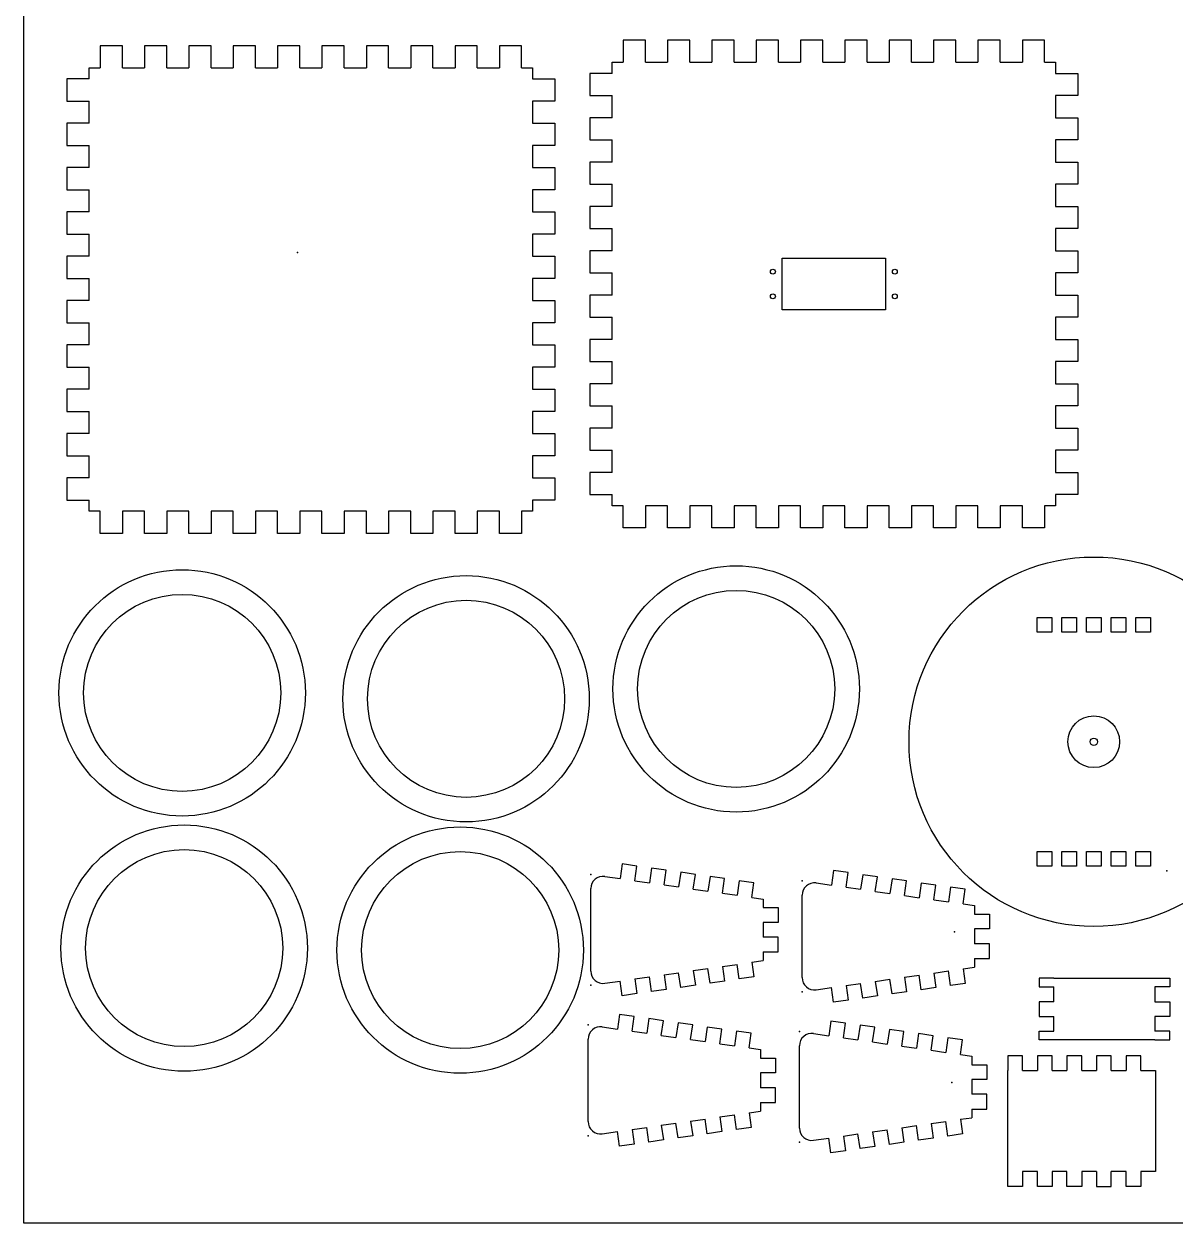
# Model space of a CAD drawing. Header units: centimetres. Extents: x -8.8 to 81.2, y -82 to 8.
# Drawn here: x -8.82 to 37.9, y -81.96 to -33.28 of the extents above; entities that cross this region are included whole.
import ezdxf

# ---------------------------------------------------------------- set-up
doc = ezdxf.new("R2010")
doc.units = ezdxf.units.CM
doc.header["$MEASUREMENT"] = 0
doc.layers.add('Placa 90x90 v5_Sketch1', color=7, linetype='Continuous')

msp = doc.modelspace()

# ---------------------------------------------------------------- linework, layer by layer
at = {"layer": 'Placa 90x90 v5_Sketch1'}
for p, q in [((-8.818, -81.96), (-8.818, 8.04)), ((15.502, -33.938), (15.502, -34.838)), ((16.402, -33.938), (15.502, -33.938)), ((16.402, -34.838), (16.402, -33.938)), ((17.302, -33.938), (17.302, -34.838)), ((18.202, -33.938), (17.302, -33.938)), ((18.202, -34.838), (18.202, -33.938)), ((20.002, -33.938), (19.102, -33.938)), ((19.102, -33.938), (19.102, -34.838)), ((20.002, -34.838), (20.002, -33.938)), ((20.902, -33.938), (20.902, -34.838)), ((21.802, -33.938), (20.902, -33.938)), ((21.802, -34.838), (21.802, -33.938)), ((22.702, -33.938), (22.702, -34.838)), ((23.602, -33.938), (22.702, -33.938)), ((23.602, -34.838), (23.602, -33.938)), ((24.502, -33.938), (24.502, -34.838)), ((25.402, -33.938), (24.502, -33.938)), ((25.402, -34.838), (25.402, -33.938)), ((27.202, -33.938), (26.302, -33.938)), ((26.302, -33.938), (26.302, -34.838)), ((27.202, -34.838), (27.202, -33.938)), ((29.002, -33.938), (28.102, -33.938)), ((28.102, -33.938), (28.102, -34.838)), ((29.002, -34.838), (29.002, -33.938)), ((30.802, -33.938), (29.902, -33.938)), ((29.902, -33.938), (29.902, -34.838)), ((30.802, -34.838), (30.802, -33.938)), ((32.602, -33.938), (31.702, -33.938)), ((31.702, -33.938), (31.702, -34.838)), ((32.602, -34.838), (32.602, -33.938)), ((-5.723, -34.163), (-5.723, -35.063)), ((-4.823, -34.163), (-5.723, -34.163)), ((-4.823, -35.063), (-4.823, -34.163)), ((-3.923, -34.163), (-3.923, -35.063)), ((-3.023, -34.163), (-3.923, -34.163)), ((-3.023, -35.063), (-3.023, -34.163)), ((-2.123, -34.163), (-2.123, -35.063)), ((-1.223, -34.163), (-2.123, -34.163)), ((-1.223, -35.063), (-1.223, -34.163)), ((-0.323, -34.163), (-0.323, -35.063)), ((0.577, -34.163), (-0.323, -34.163)), ((0.577, -35.063), (0.577, -34.163)), ((1.477, -34.163), (1.477, -35.063)), ((2.377, -34.163), (1.477, -34.163)), ((2.377, -35.063), (2.377, -34.163)), ((3.277, -34.163), (3.277, -35.063)), ((4.177, -34.163), (3.277, -34.163)), ((4.177, -35.063), (4.177, -34.163)), ((5.077, -34.163), (5.077, -35.063)), ((5.977, -34.163), (5.077, -34.163)), ((5.977, -35.063), (5.977, -34.163)), ((7.777, -34.163), (6.877, -34.163)), ((6.877, -34.163), (6.877, -35.063)), ((7.777, -35.063), (7.777, -34.163)), ((9.577, -34.163), (8.677, -34.163)), ((8.677, -34.163), (8.677, -35.063)), ((9.577, -35.063), (9.577, -34.163)), ((10.477, -34.163), (10.477, -35.063)), ((11.377, -34.163), (10.477, -34.163)), ((11.377, -35.063), (11.377, -34.163)), ((15.052, -35.288), (15.052, -34.838)), ((15.052, -34.838), (15.502, -34.838)), ((16.402, -34.838), (17.302, -34.838)), ((18.202, -34.838), (19.102, -34.838)), ((20.002, -34.838), (20.902, -34.838)), ((21.802, -34.838), (22.702, -34.838)), ((23.602, -34.838), (24.502, -34.838)), ((25.402, -34.838), (26.302, -34.838)), ((27.202, -34.838), (28.102, -34.838)), ((29.002, -34.838), (29.902, -34.838)), ((30.802, -34.838), (31.702, -34.838)), ((32.602, -34.838), (33.052, -34.838)), ((33.052, -34.838), (33.052, -35.288)), ((-7.073, -35.513), (-7.073, -36.413)), ((-6.173, -35.513), (-7.073, -35.513)), ((-6.173, -35.063), (-5.723, -35.063)), ((-6.173, -35.513), (-6.173, -35.063)), ((-4.823, -35.063), (-3.923, -35.063)), ((-3.023, -35.063), (-2.123, -35.063)), ((-1.223, -35.063), (-0.323, -35.063)), ((0.577, -35.063), (1.477, -35.063)), ((2.377, -35.063), (3.277, -35.063)), ((4.177, -35.063), (5.077, -35.063)), ((5.977, -35.063), (6.877, -35.063)), ((7.777, -35.063), (8.677, -35.063)), ((9.577, -35.063), (10.477, -35.063)), ((11.377, -35.063), (11.827, -35.063)), ((11.827, -35.063), (11.827, -35.513)), ((11.827, -35.513), (12.727, -35.513)), ((12.727, -35.513), (12.727, -36.413)), ((14.152, -35.288), (14.152, -36.188)), ((15.052, -35.288), (14.152, -35.288)), ((33.052, -35.288), (33.952, -35.288)), ((33.952, -35.288), (33.952, -36.188)), ((-7.073, -36.413), (-6.173, -36.413)), ((-6.173, -37.313), (-6.173, -36.413)), ((11.827, -36.413), (11.827, -37.313)), ((12.727, -36.413), (11.827, -36.413)), ((14.152, -36.188), (15.052, -36.188)), ((15.052, -37.088), (15.052, -36.188)), ((33.052, -36.188), (33.052, -37.088)), ((33.952, -36.188), (33.052, -36.188)), ((-6.173, -37.313), (-7.073, -37.313)), ((-7.073, -37.313), (-7.073, -38.213)), ((11.827, -37.313), (12.727, -37.313)), ((12.727, -37.313), (12.727, -38.213)), ((14.152, -37.088), (14.152, -37.988)), ((15.052, -37.088), (14.152, -37.088)), ((33.052, -37.088), (33.952, -37.088)), ((33.952, -37.088), (33.952, -37.988)), ((-7.073, -38.213), (-6.173, -38.213)), ((-6.173, -39.113), (-6.173, -38.213)), ((11.827, -38.213), (11.827, -39.113)), ((12.727, -38.213), (11.827, -38.213)), ((14.152, -37.988), (15.052, -37.988)), ((15.052, -38.888), (15.052, -37.988)), ((33.052, -37.988), (33.052, -38.888)), ((33.952, -37.988), (33.052, -37.988)), ((14.152, -38.888), (14.152, -39.788)), ((15.052, -38.888), (14.152, -38.888)), ((33.052, -38.888), (33.952, -38.888)), ((33.952, -38.888), (33.952, -39.788)), ((-7.073, -39.113), (-7.073, -40.013)), ((-6.173, -39.113), (-7.073, -39.113)), ((11.827, -39.113), (12.727, -39.113)), ((12.727, -39.113), (12.727, -40.013)), ((14.152, -39.788), (15.052, -39.788)), ((15.052, -40.688), (15.052, -39.788)), ((33.952, -39.788), (33.052, -39.788)), ((33.052, -39.788), (33.052, -40.688)), ((-7.073, -40.013), (-6.173, -40.013)), ((-6.173, -40.913), (-6.173, -40.013)), ((12.727, -40.013), (11.827, -40.013)), ((11.827, -40.013), (11.827, -40.913)), ((14.152, -40.688), (14.152, -41.588)), ((15.052, -40.688), (14.152, -40.688)), ((33.052, -40.688), (33.952, -40.688)), ((33.952, -40.688), (33.952, -41.588)), ((-6.173, -40.913), (-7.073, -40.913)), ((-7.073, -40.913), (-7.073, -41.813)), ((11.827, -40.913), (12.727, -40.913)), ((12.727, -40.913), (12.727, -41.813)), ((-7.073, -41.813), (-6.173, -41.813)), ((-6.173, -42.713), (-6.173, -41.813)), ((11.827, -41.813), (11.827, -42.713)), ((12.727, -41.813), (11.827, -41.813)), ((14.152, -41.588), (15.052, -41.588)), ((15.052, -42.488), (15.052, -41.588)), ((33.052, -41.588), (33.052, -42.488)), ((33.952, -41.588), (33.052, -41.588)), ((-7.073, -42.713), (-7.073, -43.613)), ((-6.173, -42.713), (-7.073, -42.713)), ((11.827, -42.713), (12.727, -42.713)), ((12.727, -42.713), (12.727, -43.613)), ((14.152, -42.488), (14.152, -43.388)), ((15.052, -42.488), (14.152, -42.488)), ((21.952, -44.888), (21.952, -42.788)), ((21.952, -42.788), (26.152, -42.788)), ((26.152, -42.788), (26.152, -44.888)), ((33.052, -42.488), (33.952, -42.488)), ((33.952, -42.488), (33.952, -43.388)), ((-7.073, -43.613), (-6.173, -43.613)), ((-6.173, -44.513), (-6.173, -43.613)), ((11.827, -43.613), (11.827, -44.513)), ((12.727, -43.613), (11.827, -43.613)), ((14.152, -43.388), (15.052, -43.388)), ((15.052, -44.288), (15.052, -43.388)), ((33.952, -43.388), (33.052, -43.388)), ((33.052, -43.388), (33.052, -44.288)), ((14.152, -44.288), (14.152, -45.188)), ((15.052, -44.288), (14.152, -44.288)), ((33.052, -44.288), (33.952, -44.288)), ((33.952, -44.288), (33.952, -45.188)), ((-7.073, -44.513), (-7.073, -45.413)), ((-6.173, -44.513), (-7.073, -44.513)), ((11.827, -44.513), (12.727, -44.513)), ((12.727, -44.513), (12.727, -45.413)), ((14.152, -45.188), (15.052, -45.188)), ((15.052, -46.088), (15.052, -45.188)), ((26.152, -44.888), (21.952, -44.888)), ((33.052, -45.188), (33.052, -46.088)), ((33.952, -45.188), (33.052, -45.188)), ((-7.073, -45.413), (-6.173, -45.413)), ((-6.173, -46.313), (-6.173, -45.413)), ((11.827, -45.413), (11.827, -46.313)), ((12.727, -45.413), (11.827, -45.413)), ((14.152, -46.088), (14.152, -46.988)), ((15.052, -46.088), (14.152, -46.088)), ((33.052, -46.088), (33.952, -46.088)), ((33.952, -46.088), (33.952, -46.988)), ((-6.173, -46.313), (-7.073, -46.313)), ((-7.073, -46.313), (-7.073, -47.213)), ((11.827, -46.313), (12.727, -46.313)), ((12.727, -46.313), (12.727, -47.213)), ((-7.073, -47.213), (-6.173, -47.213)), ((-6.173, -48.113), (-6.173, -47.213)), ((12.727, -47.213), (11.827, -47.213)), ((11.827, -47.213), (11.827, -48.113)), ((14.152, -46.988), (15.052, -46.988)), ((15.052, -47.888), (15.052, -46.988)), ((33.952, -46.988), (33.052, -46.988)), ((33.052, -46.988), (33.052, -47.888)), ((-7.073, -48.113), (-7.073, -49.013)), ((-6.173, -48.113), (-7.073, -48.113)), ((11.827, -48.113), (12.727, -48.113)), ((12.727, -48.113), (12.727, -49.013)), ((14.152, -47.888), (14.152, -48.788)), ((15.052, -47.888), (14.152, -47.888)), ((33.052, -47.888), (33.952, -47.888)), ((33.952, -47.888), (33.952, -48.788)), ((-7.073, -49.013), (-6.173, -49.013)), ((-6.173, -49.913), (-6.173, -49.013)), ((12.727, -49.013), (11.827, -49.013)), ((11.827, -49.013), (11.827, -49.913)), ((14.152, -48.788), (15.052, -48.788)), ((15.052, -49.688), (15.052, -48.788)), ((33.952, -48.788), (33.052, -48.788)), ((33.052, -48.788), (33.052, -49.688)), ((-6.173, -49.913), (-7.073, -49.913)), ((-7.073, -49.913), (-7.073, -50.813)), ((11.827, -49.913), (12.727, -49.913)), ((12.727, -49.913), (12.727, -50.813)), ((14.152, -49.688), (14.152, -50.588)), ((15.052, -49.688), (14.152, -49.688)), ((33.052, -49.688), (33.952, -49.688)), ((33.952, -49.688), (33.952, -50.588)), ((14.152, -50.588), (15.052, -50.588)), ((15.052, -51.488), (15.052, -50.588)), ((33.052, -50.588), (33.052, -51.488)), ((33.952, -50.588), (33.052, -50.588)), ((-7.073, -50.813), (-6.173, -50.813)), ((-6.173, -51.713), (-6.173, -50.813)), ((11.827, -50.813), (11.827, -51.713)), ((12.727, -50.813), (11.827, -50.813)), ((14.152, -51.488), (14.152, -52.388)), ((15.052, -51.488), (14.152, -51.488)), ((33.052, -51.488), (33.952, -51.488)), ((33.952, -51.488), (33.952, -52.388)), ((-6.173, -51.713), (-7.073, -51.713)), ((-7.073, -51.713), (-7.073, -52.613)), ((11.827, -51.713), (12.727, -51.713)), ((12.727, -51.713), (12.727, -52.613)), ((14.152, -52.388), (15.052, -52.388)), ((15.052, -52.838), (15.052, -52.388)), ((33.952, -52.388), (33.052, -52.388)), ((33.052, -52.388), (33.052, -52.838)), ((-7.073, -52.613), (-6.173, -52.613)), ((-6.173, -53.063), (-6.173, -52.613)), ((11.827, -52.613), (11.827, -53.063)), ((12.727, -52.613), (11.827, -52.613)), ((15.502, -52.838), (15.052, -52.838)), ((15.502, -53.738), (15.502, -52.838)), ((17.302, -52.838), (16.402, -52.838)), ((16.402, -52.838), (16.402, -53.738)), ((17.302, -53.738), (17.302, -52.838)), ((18.202, -52.838), (18.202, -53.738)), ((19.102, -52.838), (18.202, -52.838)), ((19.102, -53.738), (19.102, -52.838)), ((20.002, -52.838), (20.002, -53.738)), ((20.902, -52.838), (20.002, -52.838)), ((20.902, -53.738), (20.902, -52.838)), ((22.702, -52.838), (21.802, -52.838)), ((21.802, -52.838), (21.802, -53.738)), ((22.702, -53.738), (22.702, -52.838)), ((24.502, -52.838), (23.602, -52.838)), ((23.602, -52.838), (23.602, -53.738)), ((24.502, -53.738), (24.502, -52.838)), ((26.302, -52.838), (25.402, -52.838)), ((25.402, -52.838), (25.402, -53.738)), ((26.302, -53.738), (26.302, -52.838)), ((27.202, -52.838), (27.202, -53.738)), ((28.102, -52.838), (27.202, -52.838)), ((28.102, -53.738), (28.102, -52.838)), ((29.902, -52.838), (29.002, -52.838)), ((29.002, -52.838), (29.002, -53.738)), ((29.902, -53.738), (29.902, -52.838)), ((31.702, -52.838), (30.802, -52.838)), ((30.802, -52.838), (30.802, -53.738)), ((31.702, -53.738), (31.702, -52.838)), ((33.052, -52.838), (32.602, -52.838)), ((32.602, -52.838), (32.602, -53.738)), ((-5.723, -53.063), (-6.173, -53.063)), ((-5.723, -53.963), (-5.723, -53.063)), ((-4.823, -53.063), (-4.823, -53.963)), ((-3.923, -53.063), (-4.823, -53.063)), ((-3.923, -53.963), (-3.923, -53.063)), ((-3.023, -53.063), (-3.023, -53.963)), ((-2.123, -53.063), (-3.023, -53.063)), ((-2.123, -53.963), (-2.123, -53.063)), ((-0.323, -53.063), (-1.223, -53.063)), ((-1.223, -53.063), (-1.223, -53.963)), ((-0.323, -53.963), (-0.323, -53.063)), ((1.477, -53.063), (0.577, -53.063)), ((0.577, -53.063), (0.577, -53.963)), ((1.477, -53.963), (1.477, -53.063)), ((3.277, -53.063), (2.377, -53.063)), ((2.377, -53.063), (2.377, -53.963)), ((3.277, -53.963), (3.277, -53.063)), ((4.177, -53.063), (4.177, -53.963)), ((5.077, -53.063), (4.177, -53.063)), ((5.077, -53.963), (5.077, -53.063)), ((6.877, -53.063), (5.977, -53.063)), ((5.977, -53.063), (5.977, -53.963)), ((6.877, -53.963), (6.877, -53.063)), ((8.677, -53.063), (7.777, -53.063)), ((7.777, -53.063), (7.777, -53.963)), ((8.677, -53.963), (8.677, -53.063)), ((9.577, -53.063), (9.577, -53.963)), ((10.477, -53.063), (9.577, -53.063)), ((10.477, -53.963), (10.477, -53.063)), ((11.827, -53.063), (11.377, -53.063)), ((11.377, -53.063), (11.377, -53.963)), ((-4.823, -53.963), (-5.723, -53.963)), ((-3.023, -53.963), (-3.923, -53.963)), ((-1.223, -53.963), (-2.123, -53.963)), ((0.577, -53.963), (-0.323, -53.963)), ((2.377, -53.963), (1.477, -53.963)), ((4.177, -53.963), (3.277, -53.963)), ((5.977, -53.963), (5.077, -53.963)), ((7.777, -53.963), (6.877, -53.963)), ((9.577, -53.963), (8.677, -53.963)), ((11.377, -53.963), (10.477, -53.963)), ((16.402, -53.738), (15.502, -53.738)), ((18.202, -53.738), (17.302, -53.738)), ((20.002, -53.738), (19.102, -53.738)), ((21.802, -53.738), (20.902, -53.738)), ((23.602, -53.738), (22.702, -53.738)), ((25.402, -53.738), (24.502, -53.738)), ((27.202, -53.738), (26.302, -53.738)), ((29.002, -53.738), (28.102, -53.738)), ((30.802, -53.738), (29.902, -53.738)), ((32.602, -53.738), (31.702, -53.738)), ((32.302, -57.978), (32.302, -57.378)), ((32.302, -57.378), (32.902, -57.378)), ((32.902, -57.378), (32.902, -57.978)), ((33.302, -57.378), (33.902, -57.378)), ((33.302, -57.978), (33.302, -57.378)), ((33.902, -57.378), (33.902, -57.978)), ((34.302, -57.378), (34.902, -57.378)), ((34.302, -57.971), (34.302, -57.378)), ((34.902, -57.378), (34.902, -57.971)), ((35.302, -57.378), (35.902, -57.378)), ((35.302, -57.978), (35.302, -57.378)), ((35.902, -57.378), (35.902, -57.978)), ((36.302, -57.378), (36.902, -57.378)), ((36.302, -57.978), (36.302, -57.378)), ((36.902, -57.378), (36.902, -57.978)), ((32.902, -57.978), (32.302, -57.978)), ((33.902, -57.978), (33.302, -57.978)), ((34.902, -57.971), (34.302, -57.971)), ((35.902, -57.978), (35.302, -57.978)), ((36.902, -57.978), (36.302, -57.978)), ((32.302, -66.878), (32.902, -66.878)), ((32.302, -67.478), (32.302, -66.878)), ((32.902, -66.878), (32.902, -67.478)), ((33.302, -67.478), (33.302, -66.878)), ((33.302, -66.878), (33.902, -66.878)), ((33.902, -66.878), (33.902, -67.478)), ((34.302, -67.478), (34.302, -66.871)), ((34.302, -66.871), (34.902, -66.871)), ((34.902, -66.871), (34.902, -67.478)), ((35.302, -66.878), (35.902, -66.878)), ((35.302, -67.478), (35.302, -66.878)), ((35.902, -66.878), (35.902, -67.478)), ((36.302, -66.878), (36.902, -66.878)), ((36.302, -67.478), (36.302, -66.878)), ((36.902, -66.878), (36.902, -67.478)), ((15.461, -67.383), (15.376, -67.977)), ((16.055, -67.468), (15.461, -67.383)), ((15.97, -68.062), (16.055, -67.468)), ((16.649, -67.553), (16.564, -68.147)), ((17.243, -67.638), (16.649, -67.553)), ((17.158, -68.231), (17.243, -67.638)), ((24.037, -67.649), (23.952, -68.243)), ((24.631, -67.734), (24.037, -67.649)), ((32.902, -67.478), (32.302, -67.478)), ((33.902, -67.478), (33.302, -67.478)), ((34.902, -67.478), (34.302, -67.478)), ((35.902, -67.478), (35.302, -67.478)), ((36.902, -67.478), (36.302, -67.478)), ((14.759, -67.889), (15.376, -67.977)), ((15.97, -68.062), (16.564, -68.147)), ((17.837, -67.722), (17.752, -68.316)), ((18.431, -67.807), (17.837, -67.722)), ((18.346, -68.401), (18.431, -67.807)), ((19.025, -67.892), (18.94, -68.486)), ((19.619, -67.977), (19.025, -67.892)), ((19.534, -68.571), (19.619, -67.977)), ((20.213, -68.062), (20.128, -68.656)), ((20.807, -68.147), (20.213, -68.062)), ((20.722, -68.741), (20.807, -68.147)), ((24.546, -68.328), (24.631, -67.734)), ((25.225, -67.819), (25.14, -68.413)), ((25.819, -67.904), (25.225, -67.819)), ((25.734, -68.498), (25.819, -67.904)), ((26.413, -67.989), (26.328, -68.582)), ((27.007, -68.073), (26.413, -67.989)), ((26.922, -68.667), (27.007, -68.073)), ((14.188, -71.731), (14.188, -68.384)), ((17.158, -68.231), (17.752, -68.316)), ((18.346, -68.401), (18.94, -68.486)), ((19.534, -68.571), (20.128, -68.656)), ((23.335, -68.155), (23.952, -68.243)), ((24.546, -68.328), (25.14, -68.413)), ((25.734, -68.498), (26.328, -68.582)), ((27.601, -68.158), (27.516, -68.752)), ((28.195, -68.243), (27.601, -68.158)), ((28.11, -68.837), (28.195, -68.243)), ((28.789, -68.328), (28.704, -68.922)), ((29.383, -68.413), (28.789, -68.328)), ((29.298, -69.007), (29.383, -68.413)), ((20.722, -68.741), (21.188, -68.807)), ((21.188, -68.807), (21.188, -69.157)), ((21.188, -68.807), (21.188, -69.157)), ((22.764, -71.997), (22.764, -68.65)), ((26.922, -68.667), (27.516, -68.752)), ((28.11, -68.837), (28.704, -68.922)), ((29.298, -69.007), (29.764, -69.073)), ((29.764, -69.073), (29.764, -69.423)), ((29.764, -69.073), (29.764, -69.423)), ((21.188, -69.157), (21.788, -69.157)), ((21.788, -69.157), (21.788, -69.757)), ((29.764, -69.423), (30.364, -69.423)), ((30.364, -69.423), (30.364, -70.023)), ((21.788, -69.757), (21.188, -69.757)), ((21.188, -69.757), (21.188, -70.357)), ((21.188, -69.757), (21.188, -70.357)), ((30.364, -70.023), (29.764, -70.023)), ((29.764, -70.023), (29.764, -70.623)), ((29.764, -70.023), (29.764, -70.623)), ((21.788, -70.357), (21.188, -70.357)), ((21.788, -70.957), (21.788, -70.357)), ((21.188, -70.957), (21.188, -71.307)), ((21.188, -70.957), (21.188, -71.307)), ((21.188, -70.957), (21.788, -70.957)), ((30.364, -70.623), (29.764, -70.623)), ((30.364, -71.223), (30.364, -70.623)), ((19.534, -71.544), (20.128, -71.459)), ((19.534, -71.544), (19.619, -72.138)), ((20.213, -72.053), (20.128, -71.459)), ((20.722, -71.374), (21.188, -71.307)), ((20.722, -71.374), (20.807, -71.968)), ((29.764, -71.223), (30.364, -71.223)), ((29.764, -71.223), (29.764, -71.573)), ((29.764, -71.223), (29.764, -71.573)), ((15.97, -72.053), (16.564, -71.968)), ((16.649, -72.562), (16.564, -71.968)), ((17.158, -71.883), (17.752, -71.798)), ((17.158, -71.883), (17.243, -72.477)), ((17.837, -72.392), (17.752, -71.798)), ((18.346, -71.713), (18.94, -71.628)), ((18.346, -71.713), (18.431, -72.307)), ((19.025, -72.222), (18.94, -71.628)), ((20.807, -71.968), (20.213, -72.053)), ((26.922, -71.979), (27.516, -71.895)), ((26.922, -71.979), (27.007, -72.573)), ((27.601, -72.489), (27.516, -71.895)), ((28.11, -71.81), (28.704, -71.725)), ((28.11, -71.81), (28.195, -72.404)), ((28.789, -72.319), (28.704, -71.725)), ((29.298, -71.64), (29.764, -71.573)), ((29.298, -71.64), (29.383, -72.234)), ((32.386, -72.025), (32.386, -72.375)), ((32.986, -72.025), (32.386, -72.025)), ((32.986, -72.025), (37.086, -72.025)), ((37.086, -72.025), (37.686, -72.025)), ((37.686, -72.025), (37.686, -72.375)), ((14.759, -72.226), (15.376, -72.138)), ((15.461, -72.731), (15.376, -72.138)), ((15.97, -72.053), (16.055, -72.647)), ((17.243, -72.477), (16.649, -72.562)), ((18.431, -72.307), (17.837, -72.392)), ((19.619, -72.138), (19.025, -72.222)), ((23.335, -72.492), (23.952, -72.404)), ((24.037, -72.998), (23.952, -72.404)), ((24.546, -72.319), (25.14, -72.234)), ((24.546, -72.319), (24.631, -72.913)), ((25.225, -72.828), (25.14, -72.234)), ((25.734, -72.149), (26.328, -72.064)), ((25.734, -72.149), (25.819, -72.743)), ((26.413, -72.658), (26.328, -72.064)), ((28.195, -72.404), (27.601, -72.489)), ((29.383, -72.234), (28.789, -72.319)), ((32.386, -72.375), (32.986, -72.375)), ((32.986, -72.975), (32.986, -72.375)), ((37.686, -72.375), (37.086, -72.375)), ((37.086, -72.375), (37.086, -72.975)), ((16.055, -72.647), (15.461, -72.731)), ((24.631, -72.913), (24.037, -72.998)), ((25.819, -72.743), (25.225, -72.828)), ((27.007, -72.573), (26.413, -72.658)), ((32.386, -72.975), (32.386, -73.575)), ((32.986, -72.975), (32.386, -72.975)), ((37.086, -72.975), (37.686, -72.975)), ((37.686, -72.975), (37.686, -73.575)), ((15.352, -73.493), (15.268, -74.087)), ((15.946, -73.578), (15.352, -73.493)), ((15.862, -74.172), (15.946, -73.578)), ((16.54, -73.663), (16.455, -74.257)), ((17.134, -73.748), (16.54, -73.663)), ((17.049, -74.342), (17.134, -73.748)), ((17.728, -73.833), (17.643, -74.427)), ((18.322, -73.918), (17.728, -73.833)), ((18.237, -74.512), (18.322, -73.918)), ((23.928, -73.76), (23.843, -74.354)), ((24.522, -73.844), (23.928, -73.76)), ((24.437, -74.438), (24.522, -73.844)), ((25.116, -73.929), (25.031, -74.523)), ((25.71, -74.014), (25.116, -73.929)), ((32.386, -73.575), (32.986, -73.575)), ((32.986, -74.175), (32.986, -73.575)), ((37.086, -73.575), (37.086, -74.175)), ((37.686, -73.575), (37.086, -73.575)), ((14.65, -73.999), (15.268, -74.087)), ((15.862, -74.172), (16.455, -74.257)), ((17.049, -74.342), (17.643, -74.427)), ((18.916, -74.003), (18.831, -74.596)), ((19.51, -74.087), (18.916, -74.003)), ((19.425, -74.681), (19.51, -74.087)), ((20.104, -74.172), (20.019, -74.766)), ((20.698, -74.257), (20.104, -74.172)), ((20.613, -74.851), (20.698, -74.257)), ((23.226, -74.265), (23.843, -74.354)), ((24.437, -74.438), (25.031, -74.523)), ((25.625, -74.608), (25.71, -74.014)), ((26.304, -74.099), (26.219, -74.693)), ((26.898, -74.184), (26.304, -74.099)), ((26.813, -74.778), (26.898, -74.184)), ((27.492, -74.269), (27.407, -74.863)), ((28.086, -74.354), (27.492, -74.269)), ((28.001, -74.947), (28.086, -74.354)), ((28.68, -74.438), (28.595, -75.032)), ((29.274, -74.523), (28.68, -74.438)), ((32.386, -74.525), (32.386, -74.175)), ((32.386, -74.175), (32.986, -74.175)), ((37.686, -74.175), (37.086, -74.175)), ((37.686, -74.525), (37.686, -74.175)), ((14.08, -77.841), (14.08, -74.494)), ((18.237, -74.512), (18.831, -74.596)), ((19.425, -74.681), (20.019, -74.766)), ((20.613, -74.851), (21.08, -74.918)), ((21.08, -74.918), (21.08, -75.268)), ((21.08, -74.918), (21.08, -75.268)), ((22.655, -78.107), (22.655, -74.76)), ((25.625, -74.608), (26.219, -74.693)), ((26.813, -74.778), (27.407, -74.863)), ((28.001, -74.947), (28.595, -75.032)), ((29.189, -75.117), (29.274, -74.523)), ((32.986, -74.525), (32.386, -74.525)), ((37.086, -74.525), (32.986, -74.525)), ((37.086, -74.525), (37.686, -74.525)), ((21.08, -75.268), (21.68, -75.268)), ((21.68, -75.268), (21.68, -75.868)), ((29.189, -75.117), (29.655, -75.184)), ((29.655, -75.184), (29.655, -75.534)), ((29.655, -75.184), (29.655, -75.534)), ((31.111, -75.173), (31.111, -75.773)), ((31.711, -75.173), (31.111, -75.173)), ((31.711, -75.773), (31.711, -75.173)), ((32.311, -75.173), (32.311, -75.773)), ((32.911, -75.173), (32.311, -75.173)), ((32.911, -75.773), (32.911, -75.173)), ((34.111, -75.173), (33.511, -75.173)), ((33.511, -75.173), (33.511, -75.773)), ((34.111, -75.773), (34.111, -75.173)), ((35.311, -75.173), (34.711, -75.173)), ((34.711, -75.173), (34.711, -75.773)), ((35.311, -75.773), (35.311, -75.173)), ((36.511, -75.173), (35.911, -75.173)), ((35.911, -75.173), (35.911, -75.773)), ((36.511, -75.773), (36.511, -75.173)), ((21.68, -75.868), (21.08, -75.868)), ((21.08, -75.868), (21.08, -76.468)), ((21.08, -75.868), (21.08, -76.468)), ((29.655, -75.534), (30.255, -75.534)), ((30.255, -75.534), (30.255, -76.134)), ((31.111, -79.873), (31.111, -75.773)), ((31.711, -75.773), (32.311, -75.773)), ((32.911, -75.773), (33.511, -75.773)), ((34.111, -75.773), (34.711, -75.773)), ((35.311, -75.773), (35.911, -75.773)), ((36.511, -75.773), (37.111, -75.773)), ((37.111, -75.773), (37.111, -79.873)), ((29.655, -76.134), (29.655, -76.734)), ((29.655, -76.134), (29.655, -76.734)), ((30.255, -76.134), (29.655, -76.134)), ((21.68, -76.468), (21.08, -76.468)), ((21.68, -77.068), (21.68, -76.468)), ((30.255, -76.734), (29.655, -76.734)), ((30.255, -77.334), (30.255, -76.734)), ((21.08, -77.068), (21.08, -77.418)), ((21.08, -77.068), (21.08, -77.418)), ((21.08, -77.068), (21.68, -77.068)), ((29.655, -77.334), (29.655, -77.684)), ((29.655, -77.334), (29.655, -77.684)), ((29.655, -77.334), (30.255, -77.334)), ((18.237, -77.824), (18.831, -77.739)), ((18.237, -77.824), (18.322, -78.418)), ((18.916, -78.333), (18.831, -77.739)), ((19.425, -77.654), (20.019, -77.569)), ((19.425, -77.654), (19.51, -78.248)), ((20.104, -78.163), (20.019, -77.569)), ((20.613, -77.484), (21.08, -77.418)), ((20.613, -77.484), (20.698, -78.078)), ((28.001, -77.92), (28.595, -77.835)), ((28.68, -78.429), (28.595, -77.835)), ((29.189, -77.75), (29.655, -77.684)), ((29.189, -77.75), (29.274, -78.344)), ((14.65, -78.336), (15.268, -78.248)), ((15.352, -78.842), (15.268, -78.248)), ((15.862, -78.163), (16.455, -78.078)), ((15.862, -78.163), (15.946, -78.757)), ((16.54, -78.672), (16.455, -78.078)), ((17.049, -77.993), (17.643, -77.909)), ((17.049, -77.993), (17.134, -78.587)), ((17.728, -78.503), (17.643, -77.909)), ((19.51, -78.248), (18.916, -78.333)), ((20.698, -78.078), (20.104, -78.163)), ((24.437, -78.429), (25.031, -78.344)), ((25.116, -78.938), (25.031, -78.344)), ((25.625, -78.26), (26.219, -78.175)), ((25.625, -78.26), (25.71, -78.854)), ((26.304, -78.769), (26.219, -78.175)), ((26.813, -78.09), (27.407, -78.005)), ((26.813, -78.09), (26.898, -78.684)), ((27.492, -78.599), (27.407, -78.005)), ((28.001, -77.92), (28.086, -78.514)), ((29.274, -78.344), (28.68, -78.429)), ((15.946, -78.757), (15.352, -78.842)), ((17.134, -78.587), (16.54, -78.672)), ((18.322, -78.418), (17.728, -78.503)), ((23.226, -78.602), (23.843, -78.514)), ((23.928, -79.108), (23.843, -78.514)), ((24.437, -78.429), (24.522, -79.023)), ((25.71, -78.854), (25.116, -78.938)), ((26.898, -78.684), (26.304, -78.769)), ((28.086, -78.514), (27.492, -78.599)), ((24.522, -79.023), (23.928, -79.108)), ((31.111, -80.473), (31.111, -79.873)), ((31.711, -79.873), (31.711, -80.473)), ((32.311, -79.873), (31.711, -79.873)), ((32.311, -80.473), (32.311, -79.873)), ((32.911, -79.873), (32.911, -80.473)), ((33.511, -79.873), (32.911, -79.873)), ((33.511, -80.473), (33.511, -79.873)), ((34.711, -79.873), (34.111, -79.873)), ((34.111, -79.873), (34.111, -80.473)), ((34.711, -79.873), (34.711, -80.473)), ((35.911, -79.873), (35.311, -79.873)), ((35.311, -80.473), (35.311, -79.873)), ((35.911, -80.473), (35.911, -79.873)), ((37.111, -79.873), (36.511, -79.873)), ((36.511, -79.873), (36.511, -80.473)), ((31.711, -80.473), (31.111, -80.473)), ((32.911, -80.473), (32.311, -80.473)), ((34.111, -80.473), (33.511, -80.473)), ((34.711, -80.473), (35.311, -80.473)), ((36.511, -80.473), (35.911, -80.473)), ((81.182, -81.96), (-8.818, -81.96))]:
    msp.add_line(p, q, dxfattribs=at)
for centre, radius in [((21.577, -43.338), 0.1), ((26.527, -43.338), 0.1), ((21.577, -44.338), 0.1), ((26.527, -44.338), 0.1), ((34.602, -62.421), 7.5), ((-2.398, -60.438), 5), ((20.087, -60.278), 5), ((20.087, -60.278), 5), ((9.125, -60.678), 5), ((-2.398, -60.438), 4), ((20.087, -60.278), 4), ((20.087, -60.278), 4), ((9.125, -60.678), 4), ((34.602, -62.421), 1.05), ((34.602, -62.421), 0.15), ((-2.318, -70.8), 5), ((8.885, -70.88), 5), ((-2.318, -70.8), 4), ((8.885, -70.88), 4)]:
    msp.add_circle(centre, radius, dxfattribs=at)
for centre, start, end in [((14.688, -68.384), 81.8699, 180), ((23.264, -68.65), 81.8699, 180), ((14.688, -71.731), 180, 278.1301), ((23.264, -71.997), 180, 278.1301), ((14.58, -74.494), 81.8699, 180), ((23.155, -74.76), 81.8699, 180), ((14.58, -77.841), 180, 278.1301), ((23.155, -78.107), 180, 278.1301)]:
    msp.add_arc(centre, 0.5, start, end, dxfattribs=at)
for p in [(2.277, -42.563), (14.188, -67.807), (22.764, -68.073), (37.567, -67.664), (28.952, -70.139), (14.188, -72.307), (22.764, -72.573), (14.08, -73.918), (22.655, -74.184), (28.843, -76.249), (14.08, -78.418), (22.655, -78.684)]:
    msp.add_point(p, dxfattribs=at)

doc.saveas('drawing.dxf')
